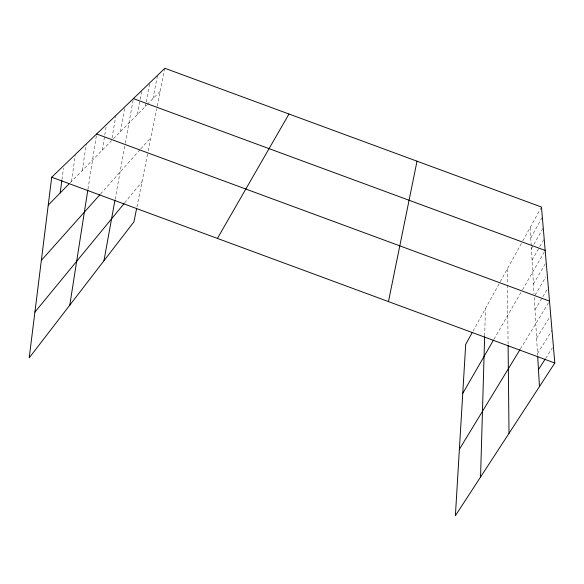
<?xml version="1.0" encoding="UTF-8"?>
<svg xmlns="http://www.w3.org/2000/svg" width="584" height="584" viewBox="0 0 584 584"><rect width="100%" height="100%" fill="white"/><g stroke="black" fill="none" stroke-linecap="round" stroke-linejoin="round"><path stroke-width="0.44" stroke-dasharray="2.92 2.19" d="M484.662 335.888L485.457 308.571M61.955 179.682L63.488 168.192M71.525 181.412L75.219 155.373M82.293 170.47L86.257 143.971M87.965 189.216L96.477 134.889M102.288 150.132L106.485 124.502M112.033 138.072L115.88 115.457M120.472 131.655L124.837 106.835M115.106 199.356L125.122 144.146M125.275 143.284L133.386 98.601M137.306 114.537L139.97 100.295M140.138 99.404L141.635 91.396M145.299 106.412L145.971 102.908M146.139 102.032L149.672 83.643M152.942 98.645L157.527 75.365M136.926 207.006L147.883 152.621M148.241 150.84L156.731 108.726M157.257 106.135L164.885 68.284M473.011 331.128L499.846 282.488M500.284 281.692L521.512 243.221M522.789 240.9L541.032 207.831M530.768 237.929L542.332 217.175M531.404 248.784L543.237 227.767M532.068 260.114L539.251 247.506M539.696 246.718L544.186 238.841M493.962 339.267L522.023 290.598M522.461 289.839L544.733 251.2M533.462 284.014L546.186 262.216M535.097 295.095L545.887 276.838M534.973 309.819L542.346 297.504M542.813 296.738L548.347 287.503M520.424 348.925L549.033 301.877M536.63 338.216L550.727 315.389M537.521 353.51L552.011 330.434M545.675 358.328L552.406 347.794M124.633 202.925L142.007 181.792M100.572 193.968L140.204 149.526M140.788 148.869L150.935 137.488M70.263 182.697L111.595 140.678M113.493 138.744L146.569 105.12M147.204 104.47L160.264 91.192M530.163 227.541L531.243 246.068M531.294 246.974L534.039 293.913M534.25 297.497L537.63 355.298M507.314 268.954L507.474 284.167M507.481 285.043L508.095 344.472"/><path stroke-width="0.88" d="M480.552 477.055L484.632 336.756M472.135 332.719L465.704 344.377L455.381 515.716L554.8 363.022L541.47 207.043L164.885 68.284L51.706 177.222L29.2 357.868L133.94 221.825L136.568 208.787M60.188 192.939L61.838 180.565M69.788 305.147L87.826 190.085M103.959 260.763L114.946 200.217M388.462 301.592L417.02 161.184M217.416 238.425L288.978 114.011M462.747 393.404L493.516 340.027M459.382 449.293L519.964 349.677M538.463 369.614L545.193 359.08M34.901 312.111L124.085 203.597M41.347 260.398L99.966 194.654M48.238 205.086L69 183.975M133.386 98.601L545.179 250.434M96.623 133.992L549.507 301.096M51.706 177.222L554.8 363.022M537.681 356.196L539.455 386.586M508.102 345.385L509.014 433.343"/></g></svg>
